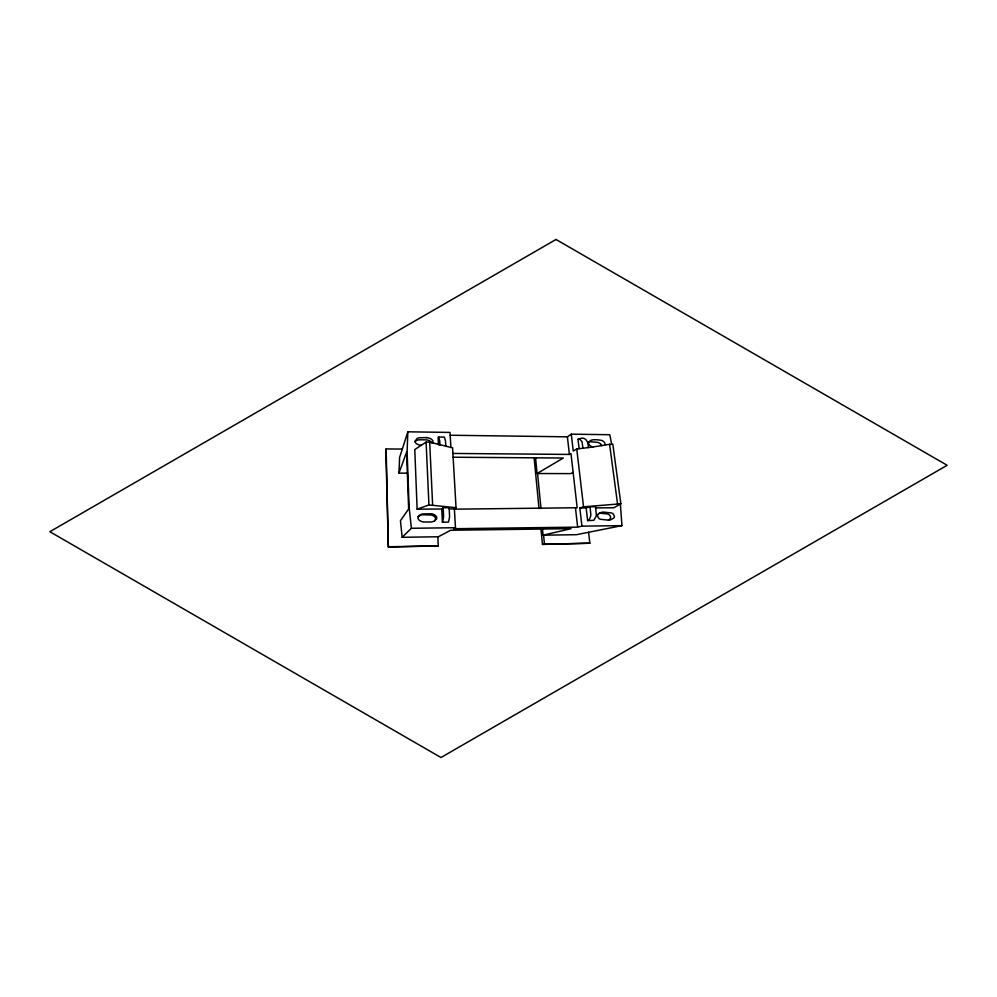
<?xml version="1.0" encoding="UTF-8"?>
<svg xmlns="http://www.w3.org/2000/svg" width="997" height="997" viewBox="0 0 997 997"><rect width="100%" height="100%" fill="white"/><g stroke="black" fill="none" stroke-linecap="round" stroke-linejoin="round"><path stroke-width="1.5" d="M449.211 508.944L454.395 508.906L456.04 507.697L452.576 447.728L450.893 447.441L450.033 432.424L407.848 431.813L407.112 451.629L409.106 506.987L411.375 528.273L402.152 537.308L400.458 520.733L408.633 508.956L406.614 452.065L398.962 473.126L407.287 473.151M398.962 473.126L399.585 457.523L407.848 431.813M402.302 449.086L386.138 448.924L385.864 450.308L388.344 547.091L438.256 545.87L437.82 536.772L402.152 537.308M432.573 443.129L432.798 442.768A5.808 3.352 0 0 0 433.047 442.107A7.278 4.2 0 0 0 426.566 437.671M388.344 547.091L386.138 448.924M414.951 441.571L416.758 440.425A7.253 4.187 0 0 1 419.251 439.789L426.367 439.851A7.889 4.561 0 0 1 429.67 440.886L429.969 441.035A7.079 4.088 0 0 1 431.738 442.855M441.733 509.006L443.191 507.772L449.149 507.722L449.535 515.81A86.739 50.087 0 0 1 449.423 517.929L448.438 522.079L442.406 522.216L441.733 509.006L417.132 509.18L414.777 449.56L426.093 442.082L429.682 442.12L450.893 447.441M418.428 516.359L419.563 515.661A7.565 4.362 0 0 1 422.566 514.776L431.028 514.951A7.802 4.499 0 0 1 433.882 516.172L434.48 516.658A7.091 4.1 0 0 1 434.655 520.808M536.598 457.835L535.626 458.495L537.084 473.525L570.658 473.625L573.125 472.391M450.195 435.24L567.393 436.823L571.293 434.169L609.753 434.717L611.684 444.226M595.645 507.884L613.803 507.76L620.857 503.797L612.806 444.238L607.684 444.562A255.531 147.531 0 0 1 576.74 448.937L573.25 451.055L571.293 434.169M537.084 473.525L563.293 458.034L453.124 457.224M452.9 453.448L569.387 454.433L570.969 453.498L577.176 507.747L454.408 509.168M438.356 536.76L450.669 530.254L571.094 528.659L543.078 535.19L542.48 529.046M454.395 508.906L455.467 527.725L453.573 528.722L577.649 527.139L575.506 508.283M442.406 522.216L443.466 517.991A91.761 52.978 0 0 0 443.553 515.15L443.191 507.772M417.132 509.18L428.934 504.956L456.04 507.697M578.497 526.939L581.936 526.142L579.83 508.009L583.544 506.825L620.857 503.797M586.149 507.959L590.025 506.763L595.508 506.725L596.318 514.464A31.867 18.407 0 0 1 596.019 516.508L593.801 520.322L587.644 520.621L586.149 507.959L579.83 508.009M620.383 504.058L621.954 525.631L576.503 534.691L543.078 535.19M587.644 520.621L589.339 519.387L590.536 516.558A32.677 18.868 0 0 0 590.835 514.514L590.025 506.763M540.985 529.058L542.468 544.374L589.875 543.203L588.579 532.286M589.875 543.203L542.468 544.374M599.421 513.131L607.784 513.978A8.325 4.811 0 0 1 609.416 515.038L610.226 515.997A6.655 3.838 0 0 1 608.432 520.122M388.656 546.742L438.256 545.87M411.375 528.273L455.467 527.725M581.936 526.142L621.954 525.631M426.591 437.583L419.101 437.795A7.527 4.349 0 0 0 417.082 438.518L414.926 441.322A7.365 4.25 0 0 0 421.17 445.298M579.519 438.879L582.024 441.721L582.983 448.264M438.643 437.035L439.665 440.45A67.472 38.958 0 0 1 439.777 441.933L439.951 445.185M600.767 444.263L599.696 443.304A8.138 4.698 0 0 0 597.726 442.356L591.059 441.771A6.069 3.502 0 0 0 588.803 441.983M609.578 444.201L617.542 503.809M588.23 447.603C588.716 442.568 585.862 435.913 579.245 438.867A1.82 1.047 0 0 0 578.036 439.278M577.998 439.253L579.12 448.712M576.752 448.974L583.544 506.825M567.393 436.823L569.387 454.433M537.57 473.525L540.985 508.545M543.589 535.177L544.449 544.013M534.118 457.822L539.003 508.557M445.809 446.482L445.559 442.007A63.247 36.515 0 0 0 445.447 440.512L444.35 437.11L438.431 437.06A2.256 1.309 0 0 0 438.094 437.459L438.456 444.812M429.682 442.12L432.623 504.931M426.093 442.082L428.934 504.956M593.053 446.918A7.328 4.225 0 0 1 588.753 444.326M588.816 444.313A7.129 4.113 0 0 1 588.566 442.631L590.324 440.624A5.87 3.39 0 0 1 594.524 439.739L595.508 439.739A6.53 3.776 0 0 1 597.004 439.752L601.278 440.313A8.175 4.711 0 0 1 603.584 441.521L604.145 442.007A6.568 3.789 0 0 1 604.568 445.123M600.792 444.263A7.527 4.349 0 0 1 601.303 445.671M418.279 516.596L418.167 516.857A7.465 4.312 0 0 0 418.64 519.574A6.991 4.038 0 0 0 419.351 520.309L419.65 520.521A7.714 4.449 0 0 0 423.7 521.992L430.804 522.004A7.59 4.387 0 0 0 434.206 521.07L436.462 519.076A7.54 4.349 0 0 0 436.337 516.446L435.078 515.162A7.802 4.511 0 0 0 431.701 513.816L422.853 513.866A7.851 4.536 0 0 0 420.31 514.751L418.279 516.596M598.325 513.991L598.075 514.29A7.44 4.3 0 0 0 597.49 515.96L598.736 518.266A8.15 4.698 0 0 0 600.406 519.3L608.295 520.122A6.219 3.589 0 0 0 610.5 519.873L613.753 518.091A7.403 4.275 0 0 0 614.451 516.396L613.28 514.053A8.175 4.723 0 0 0 611.622 512.981L603.696 512.109A6.231 3.589 0 0 0 601.116 512.446L598.325 513.991M556.014 239.479L49.85 531.713L440.986 757.521L947.15 465.287L556.014 239.479"/></g></svg>
